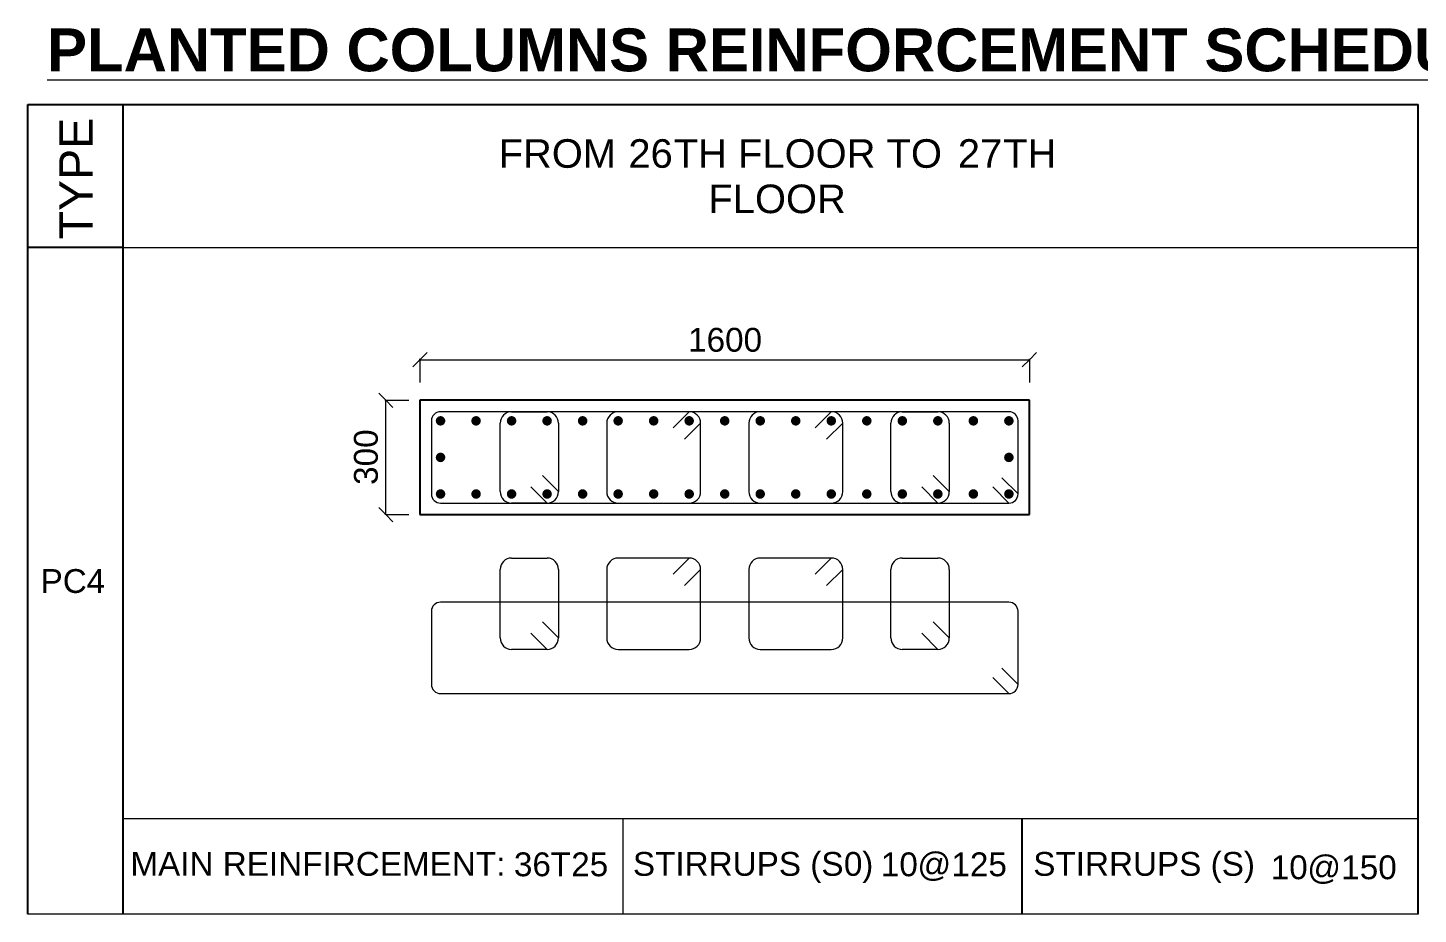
# Model space of a CAD drawing. Header units: millimetres. Extents: x 5701 to 16921, y -8384 to 4443.
# Drawn here: x 9871 to 13521, y -4314 to -1988 of the extents above; entities that cross this region are included whole.
import ezdxf

# ---------------------------------------------------------------- set-up
doc = ezdxf.new("R2010")
doc.units = ezdxf.units.MM
for name, color, linetype, lineweight in [('A-ANNO-DIMS', 211, 'Continuous', 5), ('A-ANNO-DIMS-25', 211, 'Continuous', 5), ('A-ANNO-NOTE', 131, 'Continuous', 5), ('A-DETL-GENF', 92, 'Continuous', 13)]:
    doc.layers.add(name, color=color, linetype=linetype, lineweight=lineweight)
doc.styles.add('Arial', font='arial.ttf', dxfattribs={"height": 2.5})
doc.styles.add('Arial_1', font='arial.ttf', dxfattribs={"height": 62.5})
doc.styles.add('Arial_2', font='arial.ttf', dxfattribs={"height": 3.5})
doc.styles.add('Arial_3', font='arial.ttf', dxfattribs={"height": 75})
doc.styles.add('Arial_B', font='arialbd.ttf', dxfattribs={"height": 112.5})
doc.dimstyles.new('Diagonal_-_2_5mm_Round_5mm_-2_5', dxfattribs={"dimscale": 304.8, "dimtxt": 0.209207, "dimasz": 0.123031, "dimexe": 0.008202, "dimexo": 0.0625, "dimgap": 0.008202, "dimtad": 1, "dimdec": 0, "dimlfac": 304.8, "dimrnd": 5, "dimdsep": 46, "dimtxsty": 'Arial_1', "dimblk1": 'OBLIQUE', "dimblk2": 'OBLIQUE', "dimsah": 1, "dimcen": 0.09, "dimazin": 0, "dimtfac": 1, "dimtdec": 4, "dimtix": 1, "dimtmove": 0, "dimatfit": 3, "dimfxl": 0.000645835, "dimfxlon": 1, "dimtvp": 1, "dimtolj": 1, "dimtzin": 0, "dimarcsym": 2})

# ---------------------------------------------------------------- blocks, each defined once
blk = doc.blocks.new('Column RFT - SHAPE CODE -300X1600-36T20 4-7675728-column schudual _1_2_')
at = {"layer": 'A-DETL-GENF'}
for points in [[(66.5, 1546), (66.1, 1549.2), (64.8, 1552.3), (62.8, 1554.8), (60.3, 1556.8), (57.2, 1558.1), (54, 1558.5), (50.8, 1558.1), (47.7, 1556.8), (45.2, 1554.8), (43.2, 1552.3), (41.9, 1549.2), (41.5, 1546), (41.9, 1542.8), (43.2, 1539.8), (45.2, 1537.2), (47.8, 1535.2), (50.8, 1533.9), (54, 1533.5), (57.2, 1533.9), (60.3, 1535.2), (62.8, 1537.2), (64.8, 1539.8), (66.1, 1542.8)], [(162.5, 1546), (162.1, 1549.2), (160.8, 1552.3), (158.8, 1554.8), (156.3, 1556.8), (153.2, 1558.1), (150, 1558.5), (146.8, 1558.1), (143.8, 1556.8), (141.2, 1554.8), (139.2, 1552.3), (137.9, 1549.2), (137.5, 1546), (137.9, 1542.8), (139.7, 1539.1), (141.2, 1537.2), (143.8, 1535.2), (146.8, 1533.9), (150, 1533.5), (153.2, 1533.9), (156.3, 1535.2), (158.8, 1537.2), (160.8, 1539.8), (162.1, 1542.8)], [(258.5, 1546), (258.1, 1549.2), (256.8, 1552.3), (254.8, 1554.8), (252.3, 1556.8), (249.2, 1558.1), (246, 1558.5), (242.8, 1558.1), (239.8, 1556.8), (237.2, 1554.8), (235.2, 1552.3), (233.9, 1549.2), (233.5, 1546), (233.9, 1542.8), (235.2, 1539.8), (237.2, 1537.2), (239.8, 1535.2), (242.8, 1533.9), (246, 1533.5), (249.2, 1533.9), (252.3, 1535.2), (254.8, 1537.2), (256.8, 1539.8), (258.1, 1542.8)], [(66.5, 1452.8), (66.1, 1456), (64.8, 1459), (62.8, 1461.6), (60.3, 1463.6), (57.2, 1464.8), (54, 1465.3), (50.8, 1464.8), (47.8, 1463.6), (45.2, 1461.6), (43.2, 1459), (41.9, 1456), (41.5, 1452.8), (41.9, 1449.5), (43.2, 1446.5), (45.2, 1443.9), (47.8, 1441.9), (50.8, 1440.7), (54, 1440.3), (57.2, 1440.7), (60.3, 1441.9), (62.8, 1443.9), (64.8, 1446.5), (66.1, 1449.5)], [(258.5, 1452.8), (258.1, 1456), (256.8, 1459), (254.8, 1461.6), (252.3, 1463.6), (249.2, 1464.8), (246, 1465.3), (242.8, 1464.8), (239.8, 1463.6), (237.2, 1461.6), (235.2, 1459), (233.9, 1456), (233.5, 1452.8), (233.9, 1449.5), (235.2, 1446.5), (237.2, 1443.9), (239.8, 1441.9), (242.8, 1440.7), (246, 1440.3), (249.2, 1440.7), (252.3, 1441.9), (254.8, 1443.9), (256.8, 1446.5), (258.1, 1449.5)], [(66.5, 1359.5), (66.1, 1362.7), (64.8, 1365.8), (62.8, 1368.3), (60.3, 1370.3), (57.2, 1371.6), (54, 1372), (50.8, 1371.6), (47.8, 1370.3), (45.2, 1368.3), (43.2, 1365.8), (41.9, 1362.7), (41.5, 1359.5), (41.9, 1356.3), (43.2, 1353.3), (45.2, 1350.7), (47.8, 1348.7), (50.8, 1347.4), (54, 1347), (57.2, 1347.4), (60.3, 1348.7), (62.8, 1350.7), (64.8, 1353.3), (66.1, 1356.3)], [(258.5, 1359.5), (258.1, 1362.7), (256.8, 1365.8), (254.8, 1368.3), (252.3, 1370.3), (249.2, 1371.6), (246, 1372), (242.8, 1371.6), (239.8, 1370.3), (237.2, 1368.3), (235.2, 1365.8), (233.9, 1362.7), (233.5, 1359.5), (233.9, 1356.3), (235.2, 1353.3), (237.2, 1350.7), (239.8, 1348.7), (242.8, 1347.4), (246, 1347), (249.2, 1347.4), (252.3, 1348.7), (254.8, 1350.7), (256.8, 1353.3), (258.1, 1356.3)], [(66.5, 1266.3), (66.1, 1269.5), (64.8, 1272.5), (62.8, 1275.1), (60.3, 1277.1), (57.2, 1278.3), (54, 1278.8), (50.8, 1278.3), (47.8, 1277.1), (45.2, 1275.1), (43.2, 1272.5), (41.9, 1269.5), (41.5, 1266.3), (41.9, 1263), (43.2, 1260), (45.2, 1257.4), (47.8, 1255.4), (50.8, 1254.2), (54, 1253.8), (57.2, 1254.2), (60.3, 1255.4), (62.8, 1257.4), (64.8, 1260), (66.1, 1263)], [(258.5, 1266.3), (258.1, 1269.5), (256.8, 1272.5), (254.8, 1275.1), (252.3, 1277.1), (249.2, 1278.3), (246, 1278.8), (242.8, 1278.3), (239.8, 1277.1), (237.2, 1275.1), (235.2, 1272.5), (233.9, 1269.5), (233.5, 1266.3), (233.9, 1263), (235.2, 1260), (237.2, 1257.4), (239.8, 1255.4), (242.8, 1254.2), (246, 1253.8), (249.2, 1254.2), (252.3, 1255.4), (254.8, 1257.4), (256.8, 1260), (258.1, 1263)], [(66.5, 1173), (66.1, 1176.2), (64.8, 1179.3), (62.8, 1181.8), (60.3, 1183.8), (57.2, 1185.1), (54, 1185.5), (50.8, 1185.1), (47.8, 1183.8), (45.2, 1181.8), (43.2, 1179.3), (41.9, 1176.2), (41.5, 1173), (41.9, 1169.8), (43.2, 1166.8), (45.2, 1164.2), (47.8, 1162.2), (50.8, 1160.9), (54, 1160.5), (57.2, 1160.9), (60.3, 1162.2), (62.8, 1164.2), (64.8, 1166.8), (66.1, 1169.8)], [(258.5, 1173), (258.1, 1176.2), (256.8, 1179.3), (254.8, 1181.8), (252.3, 1183.8), (249.2, 1185.1), (246, 1185.5), (242.8, 1185.1), (239.8, 1183.8), (237.2, 1181.8), (235.2, 1179.3), (233.9, 1176.2), (233.5, 1173), (233.9, 1169.8), (235.2, 1166.8), (237.2, 1164.2), (239.8, 1162.2), (242.8, 1160.9), (246, 1160.5), (249.2, 1160.9), (252.3, 1162.2), (254.8, 1164.2), (256.8, 1166.8), (258.1, 1169.8)], [(66.5, 1079.8), (66.1, 1083), (64.8, 1086), (62.8, 1088.6), (60.3, 1090.6), (57.2, 1091.8), (54, 1092.3), (50.8, 1091.8), (47.8, 1090.6), (45.2, 1088.6), (43.2, 1086), (41.9, 1083), (41.5, 1079.8), (41.9, 1076.5), (43.2, 1073.5), (45.2, 1070.9), (47.8, 1068.9), (50.8, 1067.7), (54, 1067.3), (57.2, 1067.7), (60.3, 1068.9), (62.8, 1070.9), (64.8, 1073.5), (66.1, 1076.5)], [(258.5, 1079.8), (258.1, 1083), (256.8, 1086), (254.8, 1088.6), (252.3, 1090.6), (249.2, 1091.8), (246, 1092.3), (242.8, 1091.8), (239.8, 1090.6), (237.2, 1088.6), (235.2, 1086), (233.9, 1083), (233.5, 1079.8), (233.9, 1076.5), (235.2, 1073.5), (237.2, 1070.9), (239.8, 1068.9), (242.8, 1067.7), (246, 1067.3), (249.2, 1067.7), (252.3, 1068.9), (254.8, 1070.9), (256.8, 1073.5), (258.1, 1076.5)], [(66.5, 986.5), (66.1, 989.7), (64.8, 992.8), (62.8, 995.3), (60.3, 997.3), (57.2, 998.6), (54, 999), (50.8, 998.6), (47.8, 997.3), (45.2, 995.3), (43.2, 992.8), (41.9, 989.7), (41.5, 986.5), (41.9, 983.3), (43.2, 980.3), (45.2, 977.7), (47.8, 975.7), (50.8, 974.4), (54, 974), (57.2, 974.4), (60.3, 975.7), (62.8, 977.7), (64.8, 980.3), (66.1, 983.3)], [(258.5, 986.5), (258.1, 989.7), (256.8, 992.8), (254.8, 995.3), (252.3, 997.3), (249.2, 998.6), (246, 999), (242.8, 998.6), (239.8, 997.3), (237.2, 995.3), (235.2, 992.8), (233.9, 989.7), (233.5, 986.5), (233.9, 983.3), (235.2, 980.3), (237.2, 977.7), (239.8, 975.7), (242.8, 974.4), (246, 974), (249.2, 974.4), (252.3, 975.7), (254.8, 977.7), (256.8, 980.3), (258.1, 983.3)], [(66.5, 893.3), (66.1, 896.5), (64.8, 899.5), (62.8, 902.1), (60.3, 904.1), (57.2, 905.3), (54, 905.8), (50.8, 905.3), (47.8, 904.1), (45.2, 902.1), (43.2, 899.5), (41.9, 896.5), (41.5, 893.3), (41.9, 890), (43.2, 887), (45.2, 884.4), (47.8, 882.4), (50.8, 881.2), (54, 880.8), (57.2, 881.2), (60.3, 882.4), (62.8, 884.4), (64.8, 887), (66.1, 890)], [(258.5, 893.3), (258.1, 896.5), (256.8, 899.5), (254.8, 902.1), (252.3, 904.1), (249.2, 905.3), (246, 905.8), (242.8, 905.3), (239.8, 904.1), (237.2, 902.1), (235.2, 899.5), (233.9, 896.5), (233.5, 893.3), (233.9, 890), (235.2, 887), (237.2, 884.4), (239.8, 882.4), (242.8, 881.2), (246, 880.8), (249.2, 881.2), (252.3, 882.4), (254.8, 884.4), (256.8, 887), (258.1, 890)], [(66.5, 800), (66.1, 803.2), (64.8, 806.3), (62.8, 808.8), (60.3, 810.8), (57.2, 812.1), (54, 812.5), (50.8, 812.1), (47.8, 810.8), (45.2, 808.8), (43.2, 806.3), (41.9, 803.2), (41.5, 800), (41.9, 796.8), (43.2, 793.8), (45.2, 791.2), (47.8, 789.2), (50.8, 787.9), (54, 787.5), (57.2, 787.9), (60.3, 789.2), (62.8, 791.2), (64.8, 793.8), (66.1, 796.8)], [(258.5, 800), (258.1, 803.2), (256.8, 806.3), (254.8, 808.8), (252.3, 810.8), (249.2, 812.1), (246, 812.5), (242.8, 812.1), (239.8, 810.8), (237.2, 808.8), (235.2, 806.3), (233.9, 803.2), (233.5, 800), (233.9, 796.8), (235.2, 793.8), (237.2, 791.2), (239.8, 789.2), (242.8, 787.9), (246, 787.5), (249.2, 787.9), (252.3, 789.2), (254.8, 791.2), (256.8, 793.8), (258.1, 796.8)], [(66.5, 706.8), (66.1, 710), (64.8, 713), (62.8, 715.6), (60.3, 717.6), (57.2, 718.8), (54, 719.3), (50.8, 718.8), (47.8, 717.6), (45.2, 715.6), (43.2, 713), (41.9, 710), (41.5, 706.8), (41.9, 703.5), (43.2, 700.5), (45.2, 697.9), (47.8, 695.9), (50.8, 694.7), (54, 694.3), (57.2, 694.7), (60.3, 695.9), (62.8, 697.9), (64.8, 700.5), (66.1, 703.5)], [(258.5, 706.8), (258.1, 710), (256.8, 713), (254.8, 715.6), (252.3, 717.6), (249.2, 718.8), (246, 719.3), (242.8, 718.8), (239.8, 717.6), (237.2, 715.6), (235.2, 713), (233.9, 710), (233.5, 706.8), (233.9, 703.5), (235.2, 700.5), (237.2, 697.9), (239.8, 695.9), (242.8, 694.7), (246, 694.3), (249.2, 694.7), (252.3, 695.9), (254.8, 697.9), (256.8, 700.5), (258.1, 703.5)], [(66.5, 613.5), (66.1, 616.7), (64.8, 619.8), (62.8, 622.3), (60.3, 624.3), (57.2, 625.6), (54, 626), (50.8, 625.6), (47.8, 624.3), (45.2, 622.3), (43.2, 619.8), (41.9, 616.7), (41.5, 613.5), (41.9, 610.3), (43.2, 607.3), (45.2, 604.7), (47.8, 602.7), (50.8, 601.4), (54, 601), (57.2, 601.4), (60.3, 602.7), (62.8, 604.7), (64.8, 607.3), (66.1, 610.3)], [(258.5, 613.5), (258.1, 616.7), (256.8, 619.8), (254.8, 622.3), (252.3, 624.3), (249.2, 625.6), (246, 626), (242.8, 625.6), (239.8, 624.3), (237.2, 622.3), (235.2, 619.8), (233.9, 616.7), (233.5, 613.5), (233.9, 610.3), (235.2, 607.3), (237.2, 604.7), (239.8, 602.7), (242.8, 601.4), (246, 601), (249.2, 601.4), (252.3, 602.7), (254.8, 604.7), (256.8, 607.3), (258.1, 610.3)], [(66.5, 520.3), (66.1, 523.5), (64.8, 526.5), (62.8, 529.1), (60.3, 531.1), (57.2, 532.3), (54, 532.8), (50.8, 532.3), (47.8, 531.1), (45.2, 529.1), (43.2, 526.5), (41.9, 523.5), (41.5, 520.3), (41.9, 517), (43.2, 514), (45.2, 511.4), (47.8, 509.4), (50.8, 508.2), (54, 507.8), (57.2, 508.2), (60.3, 509.4), (62.8, 511.4), (64.8, 514), (66.1, 517)], [(258.5, 520.3), (258.1, 523.5), (256.8, 526.5), (254.8, 529.1), (252.3, 531.1), (249.2, 532.3), (246, 532.8), (242.8, 532.3), (239.8, 531.1), (237.2, 529.1), (235.2, 526.5), (233.9, 523.5), (233.5, 520.3), (233.9, 517), (235.2, 514), (237.2, 511.4), (239.8, 509.4), (242.8, 508.2), (246, 507.8), (249.2, 508.2), (252.3, 509.4), (254.8, 511.4), (256.8, 514), (258.1, 517)], [(66.5, 427), (66.1, 430.2), (64.8, 433.3), (62.8, 435.8), (60.3, 437.8), (57.2, 439.1), (54, 439.5), (50.8, 439.1), (47.8, 437.8), (45.2, 435.8), (43.2, 433.3), (41.9, 430.2), (41.5, 427), (41.9, 423.8), (43.2, 420.8), (45.2, 418.2), (47.8, 416.2), (50.8, 414.9), (54, 414.5), (57.2, 414.9), (60.3, 416.2), (62.8, 418.2), (64.8, 420.8), (66.1, 423.8)], [(258.5, 427), (258.1, 430.2), (256.8, 433.3), (254.8, 435.8), (252.3, 437.8), (249.2, 439.1), (246, 439.5), (242.8, 439.1), (239.8, 437.8), (237.2, 435.8), (235.2, 433.3), (233.9, 430.2), (233.5, 427), (233.9, 423.8), (235.2, 420.8), (237.2, 418.2), (239.8, 416.2), (242.8, 414.9), (246, 414.5), (249.2, 414.9), (252.3, 416.2), (254.8, 418.2), (256.8, 420.8), (258.1, 423.8)], [(66.5, 333.8), (66.1, 337), (64.8, 340), (62.8, 342.6), (60.3, 344.6), (57.2, 345.8), (54, 346.3), (50.8, 345.8), (47.8, 344.6), (45.2, 342.6), (43.2, 340), (41.9, 337), (41.5, 333.8), (41.9, 330.5), (43.2, 327.5), (45.2, 324.9), (47.8, 322.9), (50.8, 321.7), (54, 321.3), (57.2, 321.7), (60.3, 322.9), (62.8, 324.9), (64.8, 327.5), (66.1, 330.5)], [(258.5, 333.8), (258.1, 337), (256.8, 340), (254.8, 342.6), (252.3, 344.6), (249.2, 345.8), (246, 346.3), (242.8, 345.8), (239.8, 344.6), (237.2, 342.6), (235.2, 340), (233.9, 337), (233.5, 333.8), (233.9, 330.5), (235.2, 327.5), (237.2, 324.9), (239.8, 322.9), (242.8, 321.7), (246, 321.3), (249.2, 321.7), (252.3, 322.9), (254.8, 324.9), (256.8, 327.5), (258.1, 330.5)], [(66.5, 240.5), (66.1, 243.7), (64.8, 246.8), (62.8, 249.3), (60.3, 251.3), (57.2, 252.6), (54, 253), (50.8, 252.6), (47.8, 251.3), (45.2, 249.3), (43.2, 246.8), (41.9, 243.7), (41.5, 240.5), (41.9, 237.3), (43.2, 234.3), (45.2, 231.7), (47.8, 229.7), (50.8, 228.4), (54, 228), (57.2, 228.4), (60.3, 229.7), (62.8, 231.7), (64.8, 234.3), (66.1, 237.3)], [(258.5, 240.5), (258.1, 243.7), (256.8, 246.8), (254.8, 249.3), (252.3, 251.3), (249.2, 252.6), (246, 253), (242.8, 252.6), (239.8, 251.3), (237.2, 249.3), (235.2, 246.8), (233.9, 243.7), (233.5, 240.5), (233.9, 237.3), (235.2, 234.3), (237.2, 231.7), (239.8, 229.7), (242.8, 228.4), (246, 228), (249.2, 228.4), (252.3, 229.7), (254.8, 231.7), (256.8, 234.3), (258.1, 237.3)], [(66.5, 147.3), (66.1, 150.5), (64.8, 153.5), (62.8, 156.1), (60.3, 158.1), (57.2, 159.3), (54, 159.8), (50.8, 159.3), (47.8, 158.1), (45.2, 156.1), (43.2, 153.5), (41.9, 150.5), (41.5, 147.3), (41.9, 144), (43.2, 141), (45.2, 138.4), (47.8, 136.4), (50.8, 135.2), (54, 134.8), (57.2, 135.2), (60.3, 136.4), (62.8, 138.4), (64.8, 141), (66.1, 144)], [(258.5, 147.3), (258.1, 150.5), (256.8, 153.5), (254.8, 156.1), (252.3, 158.1), (249.2, 159.3), (246, 159.8), (242.8, 159.3), (239.8, 158.1), (237.2, 156.1), (235.2, 153.5), (233.9, 150.5), (233.5, 147.3), (233.9, 144), (235.2, 141), (237.2, 138.4), (239.8, 136.4), (242.8, 135.2), (246, 134.8), (249.2, 135.2), (252.3, 136.4), (254.8, 138.4), (256.8, 141), (258.1, 144)], [(66.5, 54), (66.1, 57.2), (64.8, 60.3), (62.8, 62.8), (60.3, 64.8), (57.2, 66.1), (54, 66.5), (50.8, 66.1), (47.8, 64.8), (45.2, 62.8), (43.2, 60.3), (41.9, 57.2), (41.5, 54), (41.9, 50.8), (43.2, 47.8), (45.2, 45.2), (47.8, 43.2), (50.8, 41.9), (54, 41.5), (57.2, 41.9), (60.3, 43.2), (62.8, 45.2), (64.8, 47.8), (66.1, 50.8)], [(162.5, 54), (162.1, 57.2), (160.8, 60.3), (158.8, 62.8), (156.3, 64.8), (153.2, 66.1), (150, 66.5), (146.8, 66.1), (143.8, 64.8), (141.2, 62.8), (139.2, 60.3), (137.9, 57.2), (137.5, 54), (137.9, 50.8), (139.2, 47.8), (141.2, 45.2), (143.8, 43.2), (146.8, 41.9), (150, 41.5), (153.2, 41.9), (156.3, 43.2), (158.8, 45.2), (160.8, 47.8), (162.1, 50.8)], [(258.5, 54), (258.1, 57.2), (256.8, 60.3), (254.8, 62.8), (252.3, 64.8), (249.2, 66.1), (246, 66.5), (242.8, 66.1), (239.8, 64.8), (237.2, 62.8), (235.2, 60.3), (233.9, 57.2), (233.5, 54), (233.9, 50.8), (235.2, 47.8), (237.2, 45.2), (239.8, 43.2), (242.8, 41.9), (246, 41.5), (249.2, 41.9), (252.3, 43.2), (254.8, 45.2), (256.8, 47.8), (258.1, 50.8)]]:
    blk.add_hatch(color=256, dxfattribs=at).paths.add_polyline_path(points)
at = {"layer": 'A-DETL-GENF', "lineweight": 25}
for p, q in [((0, 1600), (0, 0)), ((300, 1600), (0, 1600)), ((300, 0), (300, 1600)), ((0, 0), (300, 0))]:
    blk.add_line(p, q, dxfattribs=at)
at = {"layer": 'A-DETL-GENF', "lineweight": 20}
for p, q in [((246, 1570), (54, 1570)), ((203.6, 1527.6), (246, 1570)), ((30, 1546), (30, 54)), ((227.6, 1503.6), (270, 1546)), ((270, 54), (270, 1546)), ((54, 30), (246, 30))]:
    blk.add_line(p, q, dxfattribs=at)
for centre, start, end in [((54, 1546), 90, 180), ((246, 1546), 0, 90), ((54, 54), 180, 270), ((246, 54), 270, 0)]:
    blk.add_arc(centre, 24, start, end, dxfattribs=at)
blk = doc.blocks.new('Column Stirrups - Column Stirrups-7675730-column schudual _1_2_')
at = {"layer": 'A-DETL-GENF', "lineweight": 20}
for p, q in [((327.5, -230.2), (420.8, -230.2)), ((297.5, -440), (297.5, -260.2)), ((450.8, -260.2), (450.8, -440)), ((408.3, -397.6), (450.8, -440)), ((378.3, -427.6), (420.8, -470)), ((420.8, -470), (327.5, -470))]:
    blk.add_line(p, q, dxfattribs=at)
for centre, start, end in [((327.5, -260.2), 90, 180), ((420.8, -260.2), 360, 90), ((327.5, -440), 180, 270), ((420.8, -440), 270, 0)]:
    blk.add_arc(centre, 30, start, end, dxfattribs=at)
blk = doc.blocks.new('Column RFT - SHAPE CODE -300X1600-34T20 2-7406752-column schudual _1_2_')
at = {"layer": 'A-DETL-GENF', "lineweight": 20}
for p, q in [((246, 1570), (54, 1570)), ((203.6, 1527.6), (246, 1570)), ((30, 1546), (30, 54)), ((227.6, 1503.6), (270, 1546)), ((270, 54), (270, 1546)), ((54, 30), (246, 30))]:
    blk.add_line(p, q, dxfattribs=at)
for centre, start, end in [((54, 1546), 90, 180), ((246, 1546), 0, 90), ((54, 54), 180, 270), ((246, 54), 270, 0)]:
    blk.add_arc(centre, 24, start, end, dxfattribs=at)
blk = doc.blocks.new('Column Stirrups - Column Stirrups-7675733-column schudual _1_2_')
at = {"layer": 'A-DETL-GENF', "lineweight": 20}
for p, q in [((204.3, 440), (204.3, 260.2)), ((420.8, 470), (234.3, 470)), ((378.3, 427.6), (420.8, 470)), ((408.3, 397.6), (450.8, 440)), ((450.8, 260.2), (450.8, 440)), ((234.3, 230.2), (420.8, 230.2))]:
    blk.add_line(p, q, dxfattribs=at)
for centre, start, end in [((234.3, 440), 90, 180), ((420.8, 440), 360, 90), ((234.3, 260.2), 180, 270), ((420.8, 260.2), 270, 0)]:
    blk.add_arc(centre, 30, start, end, dxfattribs=at)
blk = doc.blocks.new('Tables_Columns - Header 1_rfa MKS - Columns Table Header 1-7282518-column schudual _1_2_')
at = {"layer": 'A-ANNO-NOTE', "lineweight": 25}
for p, q in [((0, -15), (0, 0)), ((10, -15), (10, 0)), ((0, 0), (10, 0)), ((10, -15), (0, -15))]:
    blk.add_line(p, q, dxfattribs=at)
at = {"layer": 'A-ANNO-NOTE', "lineweight": 18, "insert": (3.3, -14.15), "char_height": 3.5, "width": 15.5527, "attachment_point": 1, "rotation": 90, "style": 'Arial_2'}
blk.add_mtext('TYPE', dxfattribs=at)
blk = doc.blocks.new('Tables_Columns - Header 4_rfa MKS - Columns Table Header 3-7279892-column schudual _1_2_')
at = {"layer": 'A-ANNO-NOTE', "lineweight": 25}
for p in [(0, 0), (136, -15)]:
    blk.add_line(p, (136, 0), dxfattribs=at)
at = {"layer": 'A-ANNO-NOTE', "lineweight": 18}
blk.add_line((0, -15), (136, -15), dxfattribs=at)
blk = doc.blocks.new('Tables_Columns - Row 2_rfa MKS - Columns Table Row 2-7282254-column schudual _1_2_')
at = {"layer": 'A-ANNO-NOTE', "lineweight": 25}
for p, q in [((136, -70), (136, 0)), ((94.4, -70), (94.4, -60))]:
    blk.add_line(p, q, dxfattribs=at)
at = {"layer": 'A-ANNO-NOTE', "lineweight": 15}
for p, q in [((136, -60), (0, -60)), ((136, -70), (0, -70))]:
    blk.add_line(p, q, dxfattribs=at)
at = {"layer": 'A-ANNO-NOTE', "lineweight": 18}
blk.add_line((52.52, -70), (52.52, -60), dxfattribs=at)
at = {"layer": 'A-ANNO-NOTE', "lineweight": 18, "char_height": 2.5, "attachment_point": 1, "style": 'Arial'}
for s, insert, width in [('MAIN REINFIRCEMENT:', (0.77, -63.47), 47.6202), ('STIRRUPS (S', (53.54, -63.47), 26.8565), ('0', (75.7, -63.47), 2.3249), (')', (77.62, -63.47), 1.443), ('STIRRUPS (S)', (95.58, -63.47), 28.2996)]:
    blk.add_mtext(s, dxfattribs=dict(at, insert=insert, width=width))
blk = doc.blocks.new('Tables_Columns - Row 1 - Columns Table Row 1-7010728-column schudual _1_2_')
at = {"layer": 'A-ANNO-NOTE', "lineweight": 25}
for p, q in [((0, -70), (0, 0)), ((10, -70), (10, 0))]:
    blk.add_line(p, q, dxfattribs=at)
at = {"layer": 'A-ANNO-NOTE', "lineweight": 15}
blk.add_line((10, -70), (0, -70), dxfattribs=at)
blk = doc.blocks.new('DIMBLOCK20-column schudual _1_2_')
at = {"layer": 'A-ANNO-DIMS-25', "lineweight": 15}
for p, q in [((10810.9, -2965.3), (10792.2, -2946.6)), ((10810.9, -2965.3), (10829.7, -2984.1)), ((10810.9, -3265.3), (10792.2, -3246.6)), ((10810.9, -3265.3), (10829.7, -3284.1))]:
    blk.add_line(p, q, dxfattribs=at)
at = {"layer": 'A-ANNO-DIMS-25'}
for p, q in [((10810.9, -2965.3), (10808.4, -2965.3)), ((10810.9, -3265.3), (10810.9, -2965.3)), ((10810.9, -2965.3), (10870.9, -2965.3)), ((10810.9, -3265.3), (10808.4, -3265.3)), ((10810.9, -3265.3), (10870.9, -3265.3))]:
    blk.add_line(p, q, dxfattribs=at)
at = {"layer": 'A-ANNO-DIMS-25', "color": 0, "insert": (10727.3, -3187.4), "char_height": 62.5, "width": 173.052, "attachment_point": 1, "rotation": 90, "line_spacing_factor": 0.941778, "style": 'Arial_1'}
blk.add_mtext('300', dxfattribs=at)
blk = doc.blocks.new('_Oblique')
at = {"color": 0, "linetype": 'ByBlock', "lineweight": -2}
blk.add_line((-0.5, -0.5), (0.5, 0.5), dxfattribs=at)
blk = doc.blocks.new('DIMBLOCK21-column schudual _1_2_')
at = {"layer": 'A-ANNO-DIMS-25', "lineweight": 15}
for p, q in [((10900.6, -2859), (10919.3, -2840.2)), ((12500.6, -2859), (12519.3, -2840.2)), ((10900.6, -2859), (10881.8, -2877.7)), ((12500.6, -2859), (12481.8, -2877.7))]:
    blk.add_line(p, q, dxfattribs=at)
at = {"layer": 'A-ANNO-DIMS-25'}
for p, q in [((10900.6, -2859), (10900.6, -2856.5)), ((10900.6, -2859), (12500.6, -2859)), ((10900.6, -2859), (10900.6, -2919)), ((12500.6, -2859), (12500.6, -2856.5)), ((12500.6, -2859), (12500.6, -2919))]:
    blk.add_line(p, q, dxfattribs=at)
at = {"layer": 'A-ANNO-DIMS-25', "color": 0, "insert": (11604.4, -2775.3), "char_height": 62.5, "width": 230.736, "attachment_point": 1, "line_spacing_factor": 0.941778, "style": 'Arial_1'}
blk.add_mtext('1600', dxfattribs=at)

msp = doc.modelspace()

# ---------------------------------------------------------------- block references
at = {"layer": 'A-ANNO-NOTE', "lineweight": 18, "xscale": 25, "yscale": 25, "zscale": 25}
for name, p in [('Tables_Columns - Header 1_rfa MKS - Columns Table Header 1-7282518-column schudual _1_2_', (9871.0833, -2189.3515)), ('Tables_Columns - Row 2_rfa MKS - Columns Table Row 2-7282254-column schudual _1_2_', (10121.0661, -2564.3353))]:
    msp.add_blockref(name, p, dxfattribs=at)
at = {"layer": 'A-ANNO-NOTE', "xscale": 25, "yscale": 25, "zscale": 25}
for name, p in [('Tables_Columns - Header 4_rfa MKS - Columns Table Header 3-7279892-column schudual _1_2_', (10121.0833, -2189.3515)), ('Tables_Columns - Row 1 - Columns Table Row 1-7010728-column schudual _1_2_', (9871.0833, -2564.3515))]:
    msp.add_blockref(name, p, dxfattribs=at)
at = {"layer": 'A-DETL-GENF', "rotation": 270.0000000000002}
for name, p in [('Column RFT - SHAPE CODE -300X1600-36T20 4-7675728-column schudual _1_2_', (10900.5643, -2965.3146)), ('Column RFT - SHAPE CODE -300X1600-34T20 2-7406752-column schudual _1_2_', (10900.5643, -3465.3146))]:
    msp.add_blockref(name, p, dxfattribs=at)
at = {"layer": 'A-DETL-GENF'}
for name, p in [('Column Stirrups - Column Stirrups-7675730-column schudual _1_2_', (10813.5593, -2765.1954)), ('Column Stirrups - Column Stirrups-7675733-column schudual _1_2_', (11186.5593, -3465.4339)), ('Column Stirrups - Column Stirrups-7675733-column schudual _1_2_', (11559.5593, -3465.4339)), ('Column Stirrups - Column Stirrups-7675730-column schudual _1_2_', (11839.3093, -2765.1954)), ('Column Stirrups - Column Stirrups-7675730-column schudual _1_2_', (10813.5593, -3149.1954)), ('Column Stirrups - Column Stirrups-7675733-column schudual _1_2_', (11186.5593, -3849.4339)), ('Column Stirrups - Column Stirrups-7675733-column schudual _1_2_', (11559.5593, -3849.4339)), ('Column Stirrups - Column Stirrups-7675730-column schudual _1_2_', (11839.3093, -3149.1954))]:
    msp.add_blockref(name, p, dxfattribs=at)

# ---------------------------------------------------------------- texts
at = {"layer": 'A-ANNO-NOTE', "lineweight": 18, "attachment_point": 1}
for s, insert, char_height, width, style in [('\\LPLANTED COLUMNS REINFORCEMENT SCHEDULE', (9921.8839, -1989.2968), 112.5, 4760.019531, 'Arial_B'), ('FROM ', (11107.0338, -2280.0464), 75, 412.869062, 'Arial_3'), ('26', (11447.6848, -2280.0464), 75, 144.30375, 'Arial_3'), ('TH FLOOR TO ', (11566.7473, -2280.0464), 75, 903.902656, 'Arial_3'), ('27', (12312.5416, -2280.0464), 75, 144.30375, 'Arial_3'), ('TH', (12431.6041, -2280.0464), 75, 172.362812, 'Arial_3'), ('FLOOR', (11657.6978, -2399.1089), 75, 442.932344, 'Arial_3'), ('PC', (9904.6805, -3408.5071), 62.5, 146.307969, 'Arial_1'), ('4', (10025.3967, -3408.5071), 62.5, 58.122344, 'Arial_1'), ('36', (11147.1771, -4152.1962), 62.5, 116.244687, 'Arial_1'), ('T', (11243.0886, -4152.1962), 62.5, 66.139219, 'Arial_1'), ('25', (11297.6589, -4152.1962), 62.5, 116.244687, 'Arial_1'), ('10', (12110.4896, -4152.1962), 62.5, 116.244687, 'Arial_1'), ('@', (12206.4011, -4152.1962), 62.5, 108.227812, 'Arial_1'), ('125', (12295.6979, -4152.1962), 62.5, 174.367031, 'Arial_1'), ('10', (13133.9271, -4160.0087), 62.5, 116.244687, 'Arial_1'), ('@', (13229.8386, -4160.0087), 62.5, 108.227812, 'Arial_1'), ('150', (13319.1354, -4160.0087), 62.5, 174.367031, 'Arial_1')]:
    msp.add_mtext(s, dxfattribs=dict(at, insert=insert, char_height=char_height, width=width, style=style))

# ---------------------------------------------------------------- dimensions: what is measured, and where the dimension line sits
at = {"layer": 'A-ANNO-DIMS'}
dim = msp.add_linear_dim(base=(12500.5643, -2858.9787), p1=(10900.5643, -2918.9787), p2=(12500.5643, -2918.9787), dimstyle='Diagonal_-_2_5mm_Round_5mm_-2_5', override={"dimpost": '<>', "dimfxl": 1600}, dxfattribs=at)
dim.commit()
dim.dimension.update_dxf_attribs({"geometry": 'DIMBLOCK21-column schudual _1_2_', "text_midpoint": (11700.5643, -2824.5679)})
dim = msp.add_linear_dim(base=(10810.9239, -2965.3146), p1=(10870.9239, -3265.3146), p2=(10870.9239, -2965.3146), angle=90, dimstyle='Diagonal_-_2_5mm_Round_5mm_-2_5', override={"dimpost": '<>', "dimfxl": 300}, dxfattribs=at)
dim.commit()
dim.dimension.update_dxf_attribs({"geometry": 'DIMBLOCK20-column schudual _1_2_', "text_midpoint": (10776.5131, -3115.3146)})

doc.saveas('drawing.dxf')
